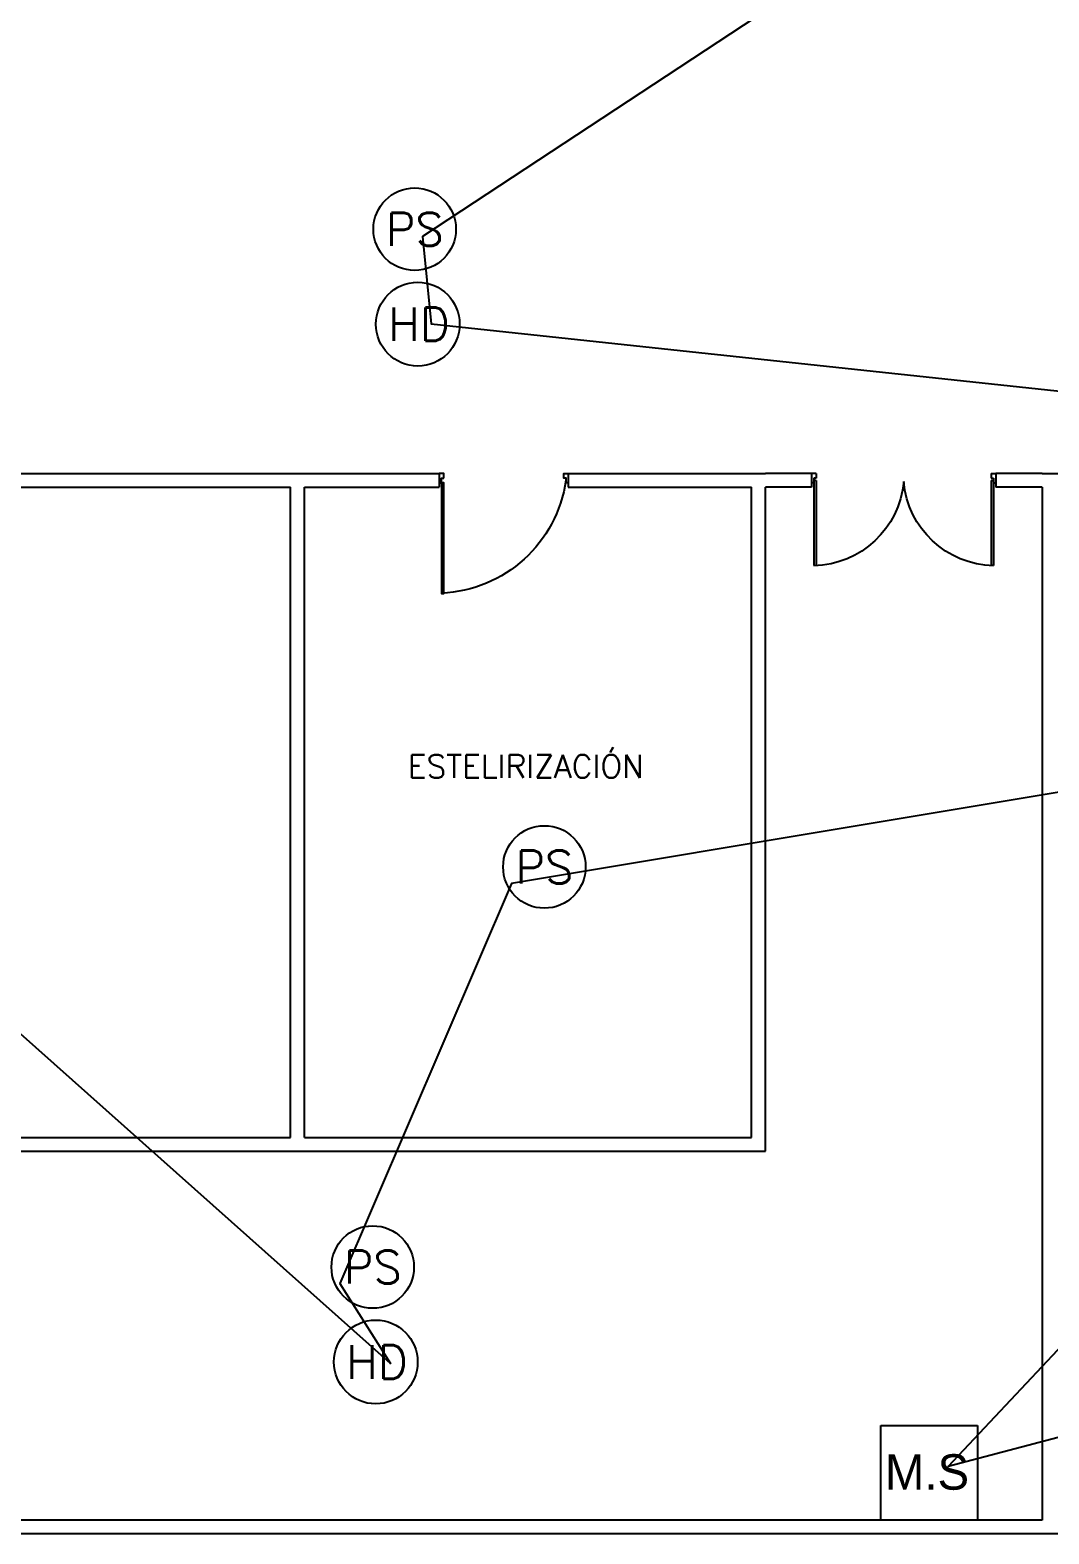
# Model space of a CAD drawing. Header units: metres. Extents: x -39 to 21688, y -24 to 9022.
# Drawn here: x 328.04 to 339.09, y 0 to 16.31 of the extents above; entities that cross this region are included whole.
import ezdxf
from ezdxf.enums import TextEntityAlignment as Align

# ---------------------------------------------------------------- set-up
doc = ezdxf.new("R2010")
doc.units = ezdxf.units.M
doc.header["$MEASUREMENT"] = 0
for name, color, linetype in [('AN-TEXTO', 3, 'Continuous'), ('AR-MUROS', 6, 'Continuous'), ('AR-PUERTAS', 2, 'Continuous'), ('AR-VENTANAS', 2, 'Continuous')]:
    doc.layers.add(name, color=color, linetype=linetype)
doc.styles.add('ELEC', font='comic.ttf', dxfattribs={"height": 50})
doc.styles.add('REGULAR-2.5', font='romans.shx', dxfattribs={"height": 2.5})
doc.styles.add('ROMANS', font='romans.shx', dxfattribs={"width": 0.75})

# ---------------------------------------------------------------- blocks, each defined once
blk = doc.blocks.new('AR-PUERTA 2')
at = {"layer": 'AR-PUERTAS', "linetype": 'Continuous'}
for points in [[(-1.354, -0.058), (-1.354, -0.008), (-1.329, -0.008), (-1.329, 0.042), (-1.379, 0.042), (-1.379, -0.058)], [(-0.029, -0.008), (-0.029, 0.042), (0.021, 0.042), (0.021, -0.058), (-0.004, -0.058), (-0.004, -0.008)], [(-0.004, -0.058), (-0.004, -1.258), (-0.029, -1.258), (-0.029, -0.058)]]:
    blk.add_lwpolyline(points, close=True, dxfattribs=at)
blk.add_arc((0.061, 0.169), 1.428, 188.1236, 267.3924, dxfattribs=at)
blk = doc.blocks.new('111111')
at = {"layer": 'AR-PUERTAS', "linetype": 'Continuous'}
for p, q in [((254.317, 121.561), (254.317, 122.51)), ((254.342, 121.586), (254.342, 122.51)), ((256.267, 122.51), (256.242, 122.51)), ((256.242, 121.586), (256.242, 122.51)), ((256.267, 121.561), (256.267, 122.51)), ((254.292, 121.511), (254.292, 121.611)), ((254.317, 121.611), (254.292, 121.611)), ((254.342, 121.511), (254.292, 121.511)), ((254.342, 121.586), (254.317, 121.586)), ((254.342, 121.561), (254.317, 121.561)), ((254.342, 121.511), (254.342, 121.561)), ((256.242, 121.586), (256.267, 121.586)), ((256.242, 121.511), (256.242, 121.561)), ((256.242, 121.561), (256.267, 121.561)), ((256.242, 121.511), (256.292, 121.511)), ((256.267, 121.611), (256.292, 121.611)), ((256.292, 121.511), (256.292, 121.611))]:
    blk.add_line(p, q, dxfattribs=at)
for centre, start, end in [((254.297, 121.512), 5.0221, 88.847), ((256.287, 121.512), 91.153, 174.9779)]:
    blk.add_arc(centre, 0.999, start, end, dxfattribs=at)
blk = doc.blocks.new('PS SENSOR')
at = {"ltscale": 8}
blk.add_circle((0, 0), 20.42, dxfattribs=at)
at = {"ltscale": 8, "style": 'ROMANS'}
blk.add_text('PS', height=16.335, dxfattribs=at).set_placement((0, 0), align=Align.MIDDLE)
blk = doc.blocks.new('HD SENSOR')
at = {"ltscale": 8}
blk.add_circle((-0.65, 0), 20.73, dxfattribs=at)
at = {"ltscale": 8, "style": 'ROMANS'}
blk.add_text('HD', height=16.585, dxfattribs=at).set_placement((0, 0), align=Align.MIDDLE)
blk = doc.blocks.new('MANUAL CALL POINT')
at = {"ltscale": 8}
for p, q in [((0, 18.71), (19.12, 18.71)), ((0, 0), (0, 18.71)), ((19.12, 18.71), (19.12, 0)), ((19.12, 0), (0, 0))]:
    blk.add_line(p, q, dxfattribs=at)
at = {"ltscale": 8, "style": 'ELEC'}
blk.add_text('M.S', height=7, dxfattribs=at).set_placement((0.8, 6.05))

msp = doc.modelspace()

# ---------------------------------------------------------------- linework, layer by layer
at = {"layer": 'AR-MUROS'}
msp.add_line((339.01559, 11.5001), (346.11348, 11.5001), dxfattribs=at)
for points in [[(377.59443, 56.44698), (377.59443, 16.81643), (377.59443, 0.00044), (289.65483, 0), (283.65483, 0), (283.65483, 12.40006), (283.80483, 12.40006), (283.80483, 11.5001)], [(321.81559, 11.5001), (332.47795, 11.5001)], [(332.47795, 11.5001), (332.47795, 11.3501)], [(333.87795, 11.5001), (336.01559, 11.5001)], [(333.87795, 11.5001), (333.87795, 11.3501)], [(336.51559, 11.5001), (336.01559, 11.5001)], [(336.51559, 11.5001), (336.51559, 11.3501)], [(339.01559, 11.5001), (338.51559, 11.5001)], [(338.51559, 11.5001), (338.51559, 11.3501)], [(321.81559, 11.3501), (330.86559, 11.3501)], [(330.86559, 4.3001), (330.86559, 7.8251), (330.86559, 11.3501)], [(331.01559, 11.3501), (332.47795, 11.3501)], [(331.01559, 4.3001), (331.01559, 7.8251), (331.01559, 11.3501)], [(333.87795, 11.3501), (335.86559, 11.3501)], [(335.86559, 4.3001), (335.86559, 11.3501)], [(336.01559, 4.1501), (336.01559, 11.3501)], [(336.51559, 11.3501), (336.01559, 11.3501)], [(339.01559, 11.3501), (338.51559, 11.3501)], [(339.01559, 11.3501), (339.01559, 0.15024)], [(321.81559, 4.3001), (330.86559, 4.3001)], [(331.01559, 4.3001), (335.86559, 4.3001)], [(339.01559, 0.15024), (289.65483, 0.15), (283.80483, 0.15), (283.80483, 4.1501)], [(321.81559, 4.1501), (336.01559, 4.1501)]]:
    msp.add_lwpolyline(points, dxfattribs=at)
at = {"layer": 'AR-VENTANAS'}
for points in [[(338.70325, 18.28822), (332.29638, 14.07124), (332.38863, 13.12465), (340.5618, 12.24667), (343.29665, 12.03024), (350.05739, 13.50842), (350.01478, 14.52141), (348.05649, 18.00775)], [(341.27883, 8.39216), (333.26031, 7.05432), (331.39849, 2.71511), (331.95083, 1.84967), (326.17588, 6.98905), (320.28876, 7.3539), (314.44332, 2.98676), (316.37273, 7.74651), (314.46779, 1.95447), (313.35376, 0.83265), (311.1883, 8.0196)], [(342.02757, 1.79325), (337.99656, 0.73277), (341.39744, 4.34601)]]:
    msp.add_lwpolyline(points, dxfattribs=at)

# ---------------------------------------------------------------- block references
at = {"xscale": -1, "rotation": 180}
msp.add_blockref('111111', (82.2234, 133.0112), dxfattribs=at)
at = {"layer": 'AR-MUROS', "xscale": -1}
msp.add_blockref('AR-PUERTA 2', (332.49877, 11.45846), dxfattribs=at)
at = {"layer": 'AR-PUERTAS'}
for name, p, xscale, yscale, zscale in [('PS SENSOR', (332.21179, 14.14942), 0.02191086110359542, 0.02191086110359542, 0.02191086110359542), ('HD SENSOR', (332.25904, 13.11987), 0.02191086110359542, 0.02191086110359542, 0.02191086110359542), ('PS SENSOR', (333.61822, 7.23327), 0.02191086110359542, 0.02191086110359542, 0.02191086110359542), ('PS SENSOR', (331.75641, 2.89406), 0.02191086110359542, 0.02191086110359542, 0.02191086110359542), ('HD SENSOR', (331.80366, 1.86452), 0.02191086110359542, 0.02191086110359542, 0.02191086110359542), ('MANUAL CALL POINT', (337.2681, 0.1478), 0.05486273690753236, 0.05486273690753236, 0.05486273690753236)]:
    msp.add_blockref(name, p, dxfattribs=dict(at, xscale=xscale, yscale=yscale, zscale=zscale))

# ---------------------------------------------------------------- texts
at = {"layer": 'AN-TEXTO', "insert": (331.73708, 8.44954), "char_height": 0.25, "attachment_point": 1, "style": 'REGULAR-2.5'}
msp.add_mtext_dynamic_manual_height_columns('\\pi0.39943;ESTELIRIZACIÓN', width=3.5369651, gutter_width=1.25, heights=[0], dxfattribs=at)

doc.saveas('drawing.dxf')
